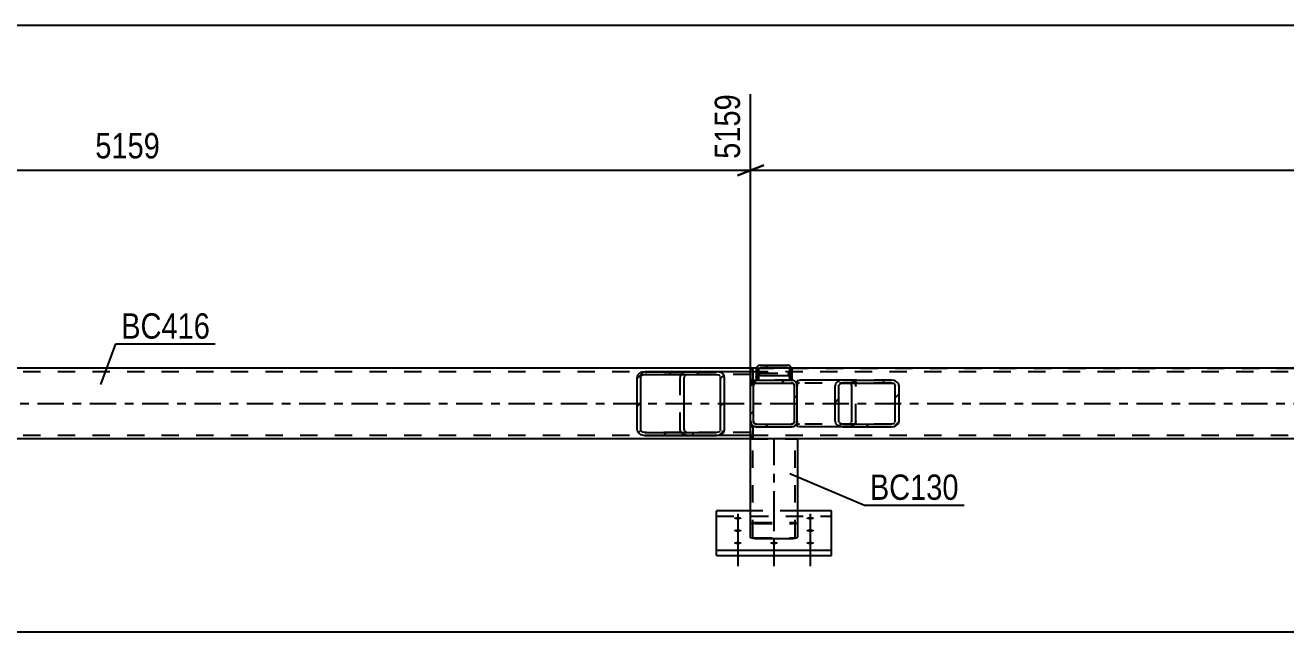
# Model space of a CAD drawing. Header units: millimetres. Extents: x 0 to 1189, y 0 to 841.
# Drawn here: x 142.6 to 285.1, y 374.8 to 443.4 of the extents above; entities that cross this region are included whole.
import ezdxf

# ---------------------------------------------------------------- set-up
doc = ezdxf.new("R2010")
doc.units = ezdxf.units.MM
doc.linetypes.add('DXK_LINE_DOT2', pattern=[3.9198, 1.9599, -1.9599])
doc.linetypes.add('DXK_LINE_DOT3', pattern=[5.9187, 2.979, -0.9799, 0.9799, -0.9799])
doc.styles.add('Arial Narrow', font='ARIALN.TTF', dxfattribs={"height": 0.2})

# ---------------------------------------------------------------- blocks, each defined once
blk = doc.blocks.new('Bolt-814734972-3553 - 3548')
at = {"linetype": 'Continuous'}
for points in [[(223.13, 387.53), (223.04, 387.53), (222.95, 387.54), (222.87, 387.56), (222.8, 387.58), (222.75, 387.6), (222.71, 387.63), (222.69, 387.66), (222.69, 387.7), (222.71, 387.73), (222.75, 387.76), (222.8, 387.78), (222.87, 387.8), (222.95, 387.82), (223.04, 387.83), (223.13, 387.83), (223.22, 387.83), (223.31, 387.82), (223.39, 387.8), (223.45, 387.78), (223.51, 387.76), (223.55, 387.73), (223.56, 387.7), (223.56, 387.66), (223.55, 387.63), (223.51, 387.6), (223.45, 387.58), (223.39, 387.56), (223.31, 387.54), (223.22, 387.53)], [(231.33, 387.53), (231.24, 387.53), (231.15, 387.54), (231.07, 387.56), (231, 387.58), (230.95, 387.6), (230.91, 387.63), (230.89, 387.66), (230.89, 387.7), (230.91, 387.73), (230.95, 387.76), (231, 387.78), (231.07, 387.8), (231.15, 387.82), (231.24, 387.83), (231.33, 387.83), (231.42, 387.83), (231.51, 387.82), (231.59, 387.8), (231.65, 387.78), (231.71, 387.76), (231.75, 387.73), (231.76, 387.7), (231.76, 387.66), (231.75, 387.63), (231.71, 387.6), (231.65, 387.58), (231.59, 387.56), (231.51, 387.54), (231.42, 387.53)], [(223.13, 386.13), (223.04, 386.13), (222.95, 386.14), (222.87, 386.16), (222.8, 386.18), (222.75, 386.2), (222.71, 386.23), (222.69, 386.26), (222.69, 386.29), (222.71, 386.32), (222.75, 386.35), (222.8, 386.38), (222.87, 386.4), (222.95, 386.42), (223.04, 386.42), (223.13, 386.43), (223.22, 386.42), (223.31, 386.42), (223.39, 386.4), (223.45, 386.38), (223.51, 386.35), (223.55, 386.32), (223.56, 386.29), (223.56, 386.26), (223.55, 386.23), (223.51, 386.2), (223.45, 386.18), (223.39, 386.16), (223.31, 386.14), (223.22, 386.13)], [(231.33, 386.13), (231.24, 386.13), (231.15, 386.14), (231.07, 386.16), (231, 386.18), (230.95, 386.2), (230.91, 386.23), (230.89, 386.26), (230.89, 386.29), (230.91, 386.32), (230.95, 386.35), (231, 386.38), (231.07, 386.4), (231.15, 386.42), (231.24, 386.42), (231.33, 386.43), (231.42, 386.42), (231.51, 386.42), (231.59, 386.4), (231.65, 386.38), (231.71, 386.35), (231.75, 386.32), (231.76, 386.29), (231.76, 386.26), (231.75, 386.23), (231.71, 386.2), (231.65, 386.18), (231.59, 386.16), (231.51, 386.14), (231.42, 386.13)], [(223.13, 384.73), (223.04, 384.73), (222.95, 384.74), (222.87, 384.75), (222.8, 384.77), (222.75, 384.8), (222.71, 384.83), (222.69, 384.86), (222.69, 384.89), (222.71, 384.92), (222.75, 384.95), (222.8, 384.98), (222.87, 385), (222.95, 385.01), (223.04, 385.02), (223.13, 385.03), (223.22, 385.02), (223.31, 385.01), (223.39, 385), (223.45, 384.98), (223.51, 384.95), (223.55, 384.92), (223.56, 384.89), (223.56, 384.86), (223.55, 384.83), (223.51, 384.8), (223.45, 384.77), (223.39, 384.75), (223.31, 384.74), (223.22, 384.73)], [(227.23, 384.73), (227.14, 384.73), (227.05, 384.74), (226.97, 384.75), (226.9, 384.77), (226.85, 384.8), (226.81, 384.83), (226.79, 384.86), (226.79, 384.89), (226.81, 384.92), (226.85, 384.95), (226.9, 384.98), (226.97, 385), (227.05, 385.01), (227.14, 385.02), (227.23, 385.03), (227.32, 385.02), (227.41, 385.01), (227.49, 385), (227.55, 384.98), (227.61, 384.95), (227.65, 384.92), (227.66, 384.89), (227.66, 384.86), (227.65, 384.83), (227.61, 384.8), (227.55, 384.77), (227.49, 384.75), (227.41, 384.74), (227.32, 384.73)], [(231.33, 384.73), (231.24, 384.73), (231.15, 384.74), (231.07, 384.75), (231, 384.77), (230.95, 384.8), (230.91, 384.83), (230.89, 384.86), (230.89, 384.89), (230.91, 384.92), (230.95, 384.95), (231, 384.98), (231.07, 385), (231.15, 385.01), (231.24, 385.02), (231.33, 385.03), (231.42, 385.02), (231.51, 385.01), (231.59, 385), (231.65, 384.98), (231.71, 384.95), (231.75, 384.92), (231.76, 384.89), (231.76, 384.86), (231.75, 384.83), (231.71, 384.8), (231.65, 384.77), (231.59, 384.75), (231.51, 384.74), (231.42, 384.73)]]:
    blk.add_hatch(color=1, dxfattribs=at).paths.add_polyline_path(points)
at = {"color": 1, "linetype": 'Continuous'}
for p, q in [((223.13, 388.17), (223.13, 385.05)), ((231.33, 388.17), (231.33, 385.05)), ((223.13, 386.77), (223.13, 383.65)), ((231.33, 386.77), (231.33, 383.65)), ((223.13, 385.36), (223.13, 382.24)), ((227.23, 385.36), (227.23, 382.24)), ((231.33, 385.36), (231.33, 382.24))]:
    blk.add_line(p, q, dxfattribs=at)
at = {"color": 1, "linetype": 'DXK_LINE_DOT2'}
blk.add_line((227.23, 388.17), (227.23, 385.05), dxfattribs=at)
blk = doc.blocks.new('Part-814734972-3555 - 3548')
at = {"linetype": 'Continuous'}
h = blk.add_hatch(dxfattribs=at)
h.set_pattern_fill('', scale=0.7, style=0, pattern_type=0)
h.set_pattern_definition([(45, (229.227, 404.4904), (-1.5715, 1.5715), [])])
h.paths.add_polyline_path([(229.23, 403.29), (229.23, 404.49), (229.19, 404.68), (229.09, 404.83), (228.93, 404.94), (228.75, 404.98), (225.71, 404.98), (225.52, 404.94), (225.37, 404.83), (225.26, 404.68), (225.23, 404.49), (225.23, 403.29), (225.47, 403.29), (225.47, 404.49), (225.49, 404.58), (225.54, 404.66), (225.62, 404.72), (225.71, 404.73), (228.75, 404.73), (228.84, 404.72), (228.92, 404.66), (228.97, 404.58), (228.99, 404.49), (228.99, 403.29)])
at = {"color": 2, "linetype": 'Continuous'}
for p, q in [((225.71, 404.98), (225.52, 404.94)), ((225.71, 404.98), (228.75, 404.98)), ((228.93, 404.94), (228.75, 404.98)), ((225.26, 404.68), (225.23, 404.49)), ((225.23, 404.49), (225.23, 403.29)), ((225.47, 404.49), (225.49, 404.58)), ((225.47, 403.29), (225.47, 404.49)), ((225.49, 403.68), (225.47, 403.59)), ((225.49, 404.58), (225.54, 404.66)), ((225.54, 403.76), (225.49, 403.68)), ((225.54, 404.66), (225.62, 404.72)), ((225.62, 403.81), (225.54, 403.76)), ((225.62, 404.72), (225.71, 404.73)), ((225.71, 403.83), (225.62, 403.81)), ((225.71, 404.73), (228.75, 404.73)), ((225.71, 403.83), (228.75, 403.83)), ((228.75, 404.73), (228.84, 404.72)), ((228.84, 403.81), (228.75, 403.83)), ((228.84, 404.72), (228.92, 404.66)), ((228.92, 403.76), (228.84, 403.81)), ((228.92, 404.66), (228.97, 404.58)), ((228.97, 403.68), (228.92, 403.76)), ((228.97, 404.58), (228.99, 404.49)), ((228.99, 403.59), (228.97, 403.68)), ((228.99, 404.49), (228.99, 403.29)), ((229.23, 404.49), (229.19, 404.68)), ((229.23, 403.29), (229.23, 404.49)), ((225.23, 403.29), (225.47, 403.29)), ((228.99, 403.29), (229.23, 403.29))]:
    blk.add_line(p, q, dxfattribs=at)
at = {"color": 7, "linetype": 'DXK_LINE_DOT2'}
for p, q in [((225.23, 404.49), (225.23, 403.29)), ((225.23, 403.59), (225.26, 403.78)), ((225.47, 404.49), (225.47, 403.29)), ((225.52, 404.04), (225.71, 404.08)), ((225.71, 404.08), (228.75, 404.08)), ((228.75, 404.08), (228.93, 404.04)), ((228.99, 404.49), (228.99, 403.29)), ((229.19, 403.78), (229.23, 403.59)), ((229.23, 404.49), (229.23, 403.29)), ((225.23, 403.29), (225.47, 403.29)), ((228.99, 403.29), (229.23, 403.29))]:
    blk.add_line(p, q, dxfattribs=at)
at = {"color": 2, "linetype": 'Continuous'}
for centre, start, end in [((225.71, 404.5), 112.9249, 157.9205), ((228.74, 404.5), 22.0795, 67.0751)]:
    blk.add_arc(centre, 0.484, start, end, dxfattribs=at)
at = {"color": 7, "linetype": 'DXK_LINE_DOT2'}
for centre, start, end in [((225.71, 403.59), 112.9247, 157.9203), ((228.74, 403.59), 22.0797, 67.0753)]:
    blk.add_arc(centre, 0.484, start, end, dxfattribs=at)
blk = doc.blocks.new('Part-814734972-3721 - 3548')
at = {"color": 2, "linetype": 'Continuous'}
for p, q in [((224.59, 385.54), (224.59, 396.65)), ((229.87, 396.65), (229.87, 385.54)), ((224.62, 385.48), (224.59, 385.54)), ((224.73, 385.42), (224.62, 385.48)), ((224.88, 385.39), (224.73, 385.42)), ((225.07, 385.37), (224.88, 385.39)), ((225.07, 385.37), (229.39, 385.37)), ((229.57, 385.39), (229.39, 385.37)), ((229.73, 385.42), (229.57, 385.39)), ((229.83, 385.48), (229.73, 385.42)), ((229.87, 385.54), (229.83, 385.48))]:
    blk.add_line(p, q, dxfattribs=at)
at = {"color": 7, "linetype": 'DXK_LINE_DOT2'}
for p, q in [((224.59, 396.65), (229.87, 396.65)), ((224.83, 385.54), (224.83, 396.65)), ((229.63, 385.54), (229.63, 396.65)), ((224.59, 387.02), (224.62, 387.08)), ((224.62, 387.08), (224.73, 387.13)), ((224.73, 387.13), (224.88, 387.17)), ((224.85, 387.05), (224.83, 387.02)), ((224.9, 387.07), (224.85, 387.05)), ((224.88, 387.17), (225.07, 387.18)), ((224.98, 387.09), (224.9, 387.07)), ((225.07, 387.1), (224.98, 387.09)), ((225.07, 387.18), (229.39, 387.18)), ((225.07, 387.1), (229.39, 387.1)), ((229.39, 387.18), (229.57, 387.17)), ((229.48, 387.09), (229.39, 387.1)), ((229.56, 387.07), (229.48, 387.09)), ((229.56, 387.07), (229.57, 387.07)), ((229.57, 387.17), (229.73, 387.13)), ((229.57, 387.07), (229.61, 387.05)), ((229.63, 387.02), (229.61, 387.05)), ((229.73, 387.13), (229.83, 387.08)), ((229.83, 387.08), (229.87, 387.02)), ((224.83, 385.54), (224.85, 385.51)), ((224.85, 385.51), (224.9, 385.48)), ((224.9, 385.48), (224.98, 385.46)), ((224.98, 385.46), (225.07, 385.46)), ((225.07, 385.46), (229.39, 385.46)), ((229.39, 385.46), (229.48, 385.46)), ((229.48, 385.46), (229.56, 385.48)), ((229.56, 385.48), (229.61, 385.51)), ((229.61, 385.51), (229.63, 385.54))]:
    blk.add_line(p, q, dxfattribs=at)
at = {"color": 7, "linetype": 'DXK_LINE_DOT3'}
blk.add_line((227.23, 396.65), (227.23, 386.28), dxfattribs=at)
blk = doc.blocks.new('Part-814734972-3620 - 3548')
at = {"linetype": 'Continuous'}
h = blk.add_hatch(dxfattribs=at)
h.set_pattern_fill('', scale=0.7, style=0, pattern_type=0)
h.set_pattern_definition([(45, (229.4624, 398.06), (-1.57154, 1.57154), [])])
h.paths.add_polyline_path([(229.22, 398.01), (229.46, 398.06), (229.67, 398.2), (229.81, 398.41), (229.86, 398.65), (229.86, 402.65), (229.81, 402.9), (229.67, 403.1), (229.46, 403.24), (229.22, 403.29), (225.22, 403.29), (224.97, 403.24), (224.76, 403.1), (224.63, 402.9), (224.58, 402.65), (224.58, 398.65), (224.63, 398.41), (224.76, 398.2), (224.97, 398.06), (225.22, 398.01)])
h.paths.add_polyline_path([(225.1, 398.36), (224.99, 398.42), (224.92, 398.53), (224.9, 398.65), (224.9, 402.65), (224.92, 402.77), (224.99, 402.88), (225.1, 402.95), (225.22, 402.97), (229.22, 402.97), (229.34, 402.95), (229.44, 402.88), (229.51, 402.77), (229.54, 402.65), (229.54, 398.65), (229.51, 398.53), (229.44, 398.42), (229.34, 398.36), (229.22, 398.33), (225.22, 398.33)])
at = {"color": 7, "linetype": 'DXK_LINE_DOT2'}
for p, q in [((224.58, 402.65), (224.63, 402.9)), ((224.58, 398.65), (224.58, 402.65)), ((224.92, 402.77), (224.9, 402.65)), ((224.9, 398.65), (224.9, 402.65)), ((224.97, 403.24), (225.22, 403.29)), ((225.22, 402.97), (225.1, 402.95)), ((229.22, 403.29), (225.22, 403.29)), ((225.22, 402.97), (229.22, 402.97)), ((229.22, 403.29), (229.46, 403.24)), ((229.34, 402.95), (229.22, 402.97)), ((229.54, 402.65), (229.51, 402.77)), ((229.54, 398.65), (229.54, 402.65)), ((229.81, 402.9), (229.86, 402.65)), ((229.86, 398.65), (229.86, 402.65)), ((224.63, 398.41), (224.58, 398.65)), ((224.9, 398.65), (224.92, 398.53)), ((225.22, 398.01), (224.97, 398.06)), ((225.1, 398.36), (225.22, 398.33)), ((225.22, 398.33), (229.22, 398.33)), ((225.22, 398.01), (229.22, 398.01)), ((229.22, 398.33), (229.34, 398.36)), ((229.46, 398.06), (229.22, 398.01)), ((229.51, 398.53), (229.54, 398.65)), ((229.86, 398.65), (229.81, 398.41))]:
    blk.add_line(p, q, dxfattribs=at)
at = {"color": 2, "linetype": 'Continuous'}
for p, q in [((224.63, 402.9), (224.58, 402.65)), ((224.58, 398.65), (224.58, 402.65)), ((224.9, 402.65), (224.92, 402.77)), ((224.9, 398.65), (224.9, 402.65)), ((225.22, 403.29), (224.97, 403.24)), ((225.1, 402.95), (225.22, 402.97)), ((225.22, 403.29), (229.22, 403.29)), ((225.22, 402.97), (229.22, 402.97)), ((229.46, 403.24), (229.22, 403.29)), ((229.22, 402.97), (229.34, 402.95)), ((229.51, 402.77), (229.54, 402.65)), ((229.54, 398.65), (229.54, 402.65)), ((229.86, 402.65), (229.81, 402.9)), ((229.86, 398.65), (229.86, 402.65)), ((224.58, 398.65), (224.63, 398.41)), ((224.92, 398.53), (224.9, 398.65)), ((224.97, 398.06), (225.22, 398.01)), ((225.22, 398.33), (225.1, 398.36)), ((225.22, 398.33), (229.22, 398.33)), ((225.22, 398.01), (229.22, 398.01)), ((229.34, 398.36), (229.22, 398.33)), ((229.22, 398.01), (229.46, 398.06)), ((229.54, 398.65), (229.51, 398.53)), ((229.81, 398.41), (229.86, 398.65))]:
    blk.add_line(p, q, dxfattribs=at)
at = {"color": 7, "linetype": 'DXK_LINE_DOT3'}
blk.add_line((227.22, 400.65), (227.22, 400.65), dxfattribs=at)
at = {"color": 7, "linetype": 'DXK_LINE_DOT2'}
for centre, radius, start, end in [((225.22, 402.65), 0.64, 112.5, 157.5), ((225.22, 402.65), 0.32, 112.5, 157.5), ((229.22, 402.65), 0.32, 22.5, 67.5), ((229.22, 402.65), 0.64, 22.5, 67.5), ((225.22, 398.65), 0.64, 202.5, 247.5), ((225.22, 398.65), 0.32, 202.5, 247.5), ((229.22, 398.65), 0.32, 292.5, 337.5), ((229.22, 398.65), 0.64, 292.5, 337.5)]:
    blk.add_arc(centre, radius, start, end, dxfattribs=at)
at = {"color": 2, "linetype": 'Continuous'}
for centre, radius, start, end in [((225.22, 402.65), 0.64, 112.5, 157.5), ((225.22, 402.65), 0.32, 112.5, 157.5), ((229.22, 402.65), 0.32, 22.5, 67.5), ((229.22, 402.65), 0.64, 22.5, 67.5), ((225.22, 398.65), 0.64, 202.5, 247.5), ((225.22, 398.65), 0.32, 202.5, 247.5), ((229.22, 398.65), 0.32, 292.5, 337.5), ((229.22, 398.65), 0.64, 292.5, 337.5)]:
    blk.add_arc(centre, radius, start, end, dxfattribs=at)
blk = doc.blocks.new('Part-814734972-3643 - 3548')
at = {"color": 2, "linetype": 'Continuous'}
for p, q in [((225.26, 404.65), (96.58, 404.65)), ((465.3, 404.65), (229.2, 404.65)), ((1026.22, 396.65), (96.58, 396.65))]:
    blk.add_line(p, q, dxfattribs=at)
at = {"color": 7, "linetype": 'DXK_LINE_DOT2'}
for p, q in [((1026.22, 404.25), (96.58, 404.25)), ((225.26, 404.65), (1026.22, 404.65)), ((229.2, 404.65), (225.26, 404.65)), ((1026.22, 397.05), (96.58, 397.05))]:
    blk.add_line(p, q, dxfattribs=at)
at = {"color": 7, "linetype": 'DXK_LINE_DOT3'}
blk.add_line((96.58, 400.65), (1026.22, 400.65), dxfattribs=at)
blk = doc.blocks.new('Part-814734972-3732 - 3548')
at = {"color": 2, "linetype": 'Continuous'}
for p, q in [((220.73, 383.45), (220.73, 388.5)), ((224.59, 388.5), (220.73, 388.5)), ((233.73, 388.5), (229.87, 388.5)), ((233.73, 383.45), (233.73, 388.5)), ((220.73, 384.05), (233.73, 384.05)), ((220.73, 383.45), (233.73, 383.45))]:
    blk.add_line(p, q, dxfattribs=at)
at = {"color": 7, "linetype": 'DXK_LINE_DOT2'}
for p, q in [((220.73, 387.9), (233.73, 387.9)), ((224.62, 388.5), (224.59, 388.5)), ((229.87, 388.5), (224.62, 388.5))]:
    blk.add_line(p, q, dxfattribs=at)
blk = doc.blocks.new('Part-814734972-3753 - 3548')
at = {"linetype": 'Continuous'}
h = blk.add_hatch(dxfattribs=at)
h.set_pattern_fill('', scale=0.7, style=0, pattern_type=0)
h.set_pattern_definition([(45, (221.0798, 397.1), (-1.57154, 1.57154), [])])
h.paths.add_polyline_path([(220.74, 397.05), (221.08, 397.1), (221.36, 397.24), (221.56, 397.45), (221.62, 397.69), (221.62, 403.61), (221.56, 403.86), (221.36, 404.06), (221.08, 404.2), (220.74, 404.25), (212.62, 404.25), (212.28, 404.2), (212, 404.06), (211.81, 403.86), (211.74, 403.61), (211.74, 397.69), (211.81, 397.45), (212, 397.24), (212.28, 397.1), (212.62, 397.05)])
h.paths.add_polyline_path([(212.45, 397.4), (212.31, 397.46), (212.21, 397.57), (212.18, 397.69), (212.18, 403.61), (212.21, 403.73), (212.31, 403.84), (212.45, 403.91), (212.62, 403.93), (220.74, 403.93), (220.91, 403.91), (221.05, 403.84), (221.15, 403.73), (221.18, 403.61), (221.18, 397.69), (221.15, 397.57), (221.05, 397.46), (220.91, 397.4), (220.74, 397.37), (212.62, 397.37)])
at = {"color": 2, "linetype": 'Continuous'}
for p, q in [((211.81, 403.86), (211.74, 403.61)), ((211.74, 397.69), (211.74, 403.61)), ((212.18, 403.61), (212.21, 403.73)), ((212.18, 397.69), (212.18, 403.61)), ((212.62, 404.25), (212.28, 404.2)), ((212.45, 403.91), (212.62, 403.93)), ((212.62, 404.25), (220.74, 404.25)), ((212.62, 403.93), (220.74, 403.93)), ((217.11, 403.73), (217.07, 403.61)), ((217.07, 397.69), (217.07, 403.61)), ((217.51, 403.93), (217.34, 403.91)), ((224.58, 404.25), (220.74, 404.25)), ((221.08, 404.2), (220.74, 404.25)), ((220.74, 403.93), (220.91, 403.91)), ((221.15, 403.73), (221.18, 403.61)), ((221.18, 397.69), (221.18, 403.61)), ((221.62, 403.61), (221.56, 403.86)), ((221.62, 397.69), (221.62, 403.61)), ((224.58, 404.25), (224.58, 402.65)), ((224.58, 397.69), (224.58, 398.65)), ((211.74, 397.69), (211.81, 397.45)), ((212.21, 397.57), (212.18, 397.69)), ((212.28, 397.1), (212.62, 397.05)), ((212.62, 397.37), (212.45, 397.4)), ((212.62, 397.37), (220.74, 397.37)), ((212.62, 397.05), (220.74, 397.05)), ((217.07, 397.69), (217.11, 397.57)), ((217.34, 397.4), (217.51, 397.37)), ((220.91, 397.4), (220.74, 397.37)), ((220.74, 397.05), (221.08, 397.1)), ((224.58, 397.05), (220.74, 397.05)), ((221.18, 397.69), (221.15, 397.57)), ((221.56, 397.45), (221.62, 397.69)), ((224.58, 397.05), (224.58, 397.69))]:
    blk.add_line(p, q, dxfattribs=at)
at = {"color": 7, "linetype": 'DXK_LINE_DOT2'}
for p, q in [((220.74, 404.25), (212.62, 404.25)), ((224.58, 403.93), (212.62, 403.93)), ((216.63, 403.61), (216.7, 403.86)), ((216.63, 397.69), (216.63, 403.61)), ((217.18, 404.2), (217.51, 404.25)), ((224.58, 398.65), (224.58, 402.65)), ((224.58, 397.37), (212.62, 397.37)), ((220.74, 397.05), (212.62, 397.05)), ((216.7, 397.45), (216.63, 397.69)), ((217.51, 397.05), (217.18, 397.1)), ((224.58, 397.57), (224.58, 397.05))]:
    blk.add_line(p, q, dxfattribs=at)
at = {"color": 2, "linetype": 'Continuous'}
for centre, radius, start, end in [((212.48, 403.43), 0.802, 104.5547, 147.5895), ((212.55, 403.52), 0.401, 104.5547, 147.5895), ((217.44, 403.52), 0.401, 104.5547, 147.5895), ((220.81, 403.52), 0.401, 32.4105, 75.4453), ((220.88, 403.43), 0.802, 32.4105, 75.4453), ((212.48, 397.88), 0.802, 212.4105, 255.4453), ((212.55, 397.78), 0.401, 212.4105, 255.4453), ((217.44, 397.78), 0.401, 212.4105, 255.4453), ((220.81, 397.78), 0.401, 284.5547, 327.5895), ((220.88, 397.88), 0.802, 284.5547, 327.5895)]:
    blk.add_arc(centre, radius, start, end, dxfattribs=at)
at = {"color": 7, "linetype": 'DXK_LINE_DOT2'}
for centre, start, end in [((217.38, 403.43), 104.5547, 147.5895), ((217.38, 397.88), 212.4105, 255.4453)]:
    blk.add_arc(centre, 0.802, start, end, dxfattribs=at)
blk = doc.blocks.new('Part-814734972-3755 - 3548')
at = {"linetype": 'Continuous'}
h = blk.add_hatch(dxfattribs=at)
h.set_pattern_fill('', scale=0.7, style=0, pattern_type=0)
h.set_pattern_definition([(45, (240.8364, 398.06), (-1.57154, 1.57154), [])])
h.paths.add_polyline_path([(240.5, 398.01), (240.84, 398.06), (241.12, 398.2), (241.31, 398.41), (241.38, 398.65), (241.38, 402.65), (241.31, 402.9), (241.12, 403.1), (240.84, 403.24), (240.5, 403.29), (235.01, 403.29), (234.67, 403.24), (234.39, 403.1), (234.2, 402.9), (234.13, 402.65), (234.13, 398.65), (234.2, 398.41), (234.39, 398.2), (234.67, 398.06), (235.01, 398.01)])
h.paths.add_polyline_path([(234.84, 398.36), (234.7, 398.42), (234.6, 398.53), (234.57, 398.65), (234.57, 402.65), (234.6, 402.77), (234.7, 402.88), (234.84, 402.95), (235.01, 402.97), (240.5, 402.97), (240.67, 402.95), (240.81, 402.88), (240.91, 402.77), (240.94, 402.65), (240.94, 398.65), (240.91, 398.53), (240.81, 398.42), (240.67, 398.36), (240.5, 398.33), (235.01, 398.33)])
at = {"color": 2, "linetype": 'Continuous'}
for p, q in [((229.86, 403.25), (230.11, 403.29)), ((229.86, 403.25), (229.86, 402.65)), ((235.01, 403.29), (230.11, 403.29)), ((234.2, 402.9), (234.13, 402.65)), ((234.13, 398.65), (234.13, 402.65)), ((234.57, 402.65), (234.6, 402.77)), ((234.57, 398.65), (234.57, 402.65)), ((235.01, 403.29), (234.67, 403.24)), ((234.84, 402.95), (235.01, 402.97)), ((235.01, 403.29), (240.5, 403.29)), ((235.01, 402.97), (240.5, 402.97)), ((235.77, 402.95), (235.61, 402.97)), ((236.04, 402.65), (236.01, 402.77)), ((236.04, 398.65), (236.04, 402.65)), ((240.84, 403.24), (240.5, 403.29)), ((240.5, 402.97), (240.67, 402.95)), ((240.91, 402.77), (240.94, 402.65)), ((240.94, 398.65), (240.94, 402.65)), ((241.38, 402.65), (241.31, 402.9)), ((241.38, 398.65), (241.38, 402.65)), ((229.86, 398.06), (229.86, 398.65)), ((229.86, 398.05), (229.86, 398.06)), ((230.11, 398.01), (229.86, 398.05)), ((235.01, 398.01), (230.11, 398.01)), ((234.13, 398.65), (234.2, 398.41)), ((234.6, 398.53), (234.57, 398.65)), ((234.67, 398.06), (235.01, 398.01)), ((235.01, 398.33), (234.84, 398.36)), ((235.01, 398.33), (240.5, 398.33)), ((235.01, 398.01), (240.5, 398.01)), ((235.61, 398.33), (235.77, 398.36)), ((236.01, 398.53), (236.04, 398.65)), ((240.67, 398.36), (240.5, 398.33)), ((240.5, 398.01), (240.84, 398.06)), ((240.94, 398.65), (240.91, 398.53)), ((241.31, 398.41), (241.38, 398.65))]:
    blk.add_line(p, q, dxfattribs=at)
at = {"color": 7, "linetype": 'DXK_LINE_DOT2'}
for p, q in [((229.86, 403.25), (229.86, 402.9)), ((229.95, 402.95), (229.86, 402.9)), ((229.86, 398.2), (229.86, 402.65)), ((230.11, 402.97), (229.95, 402.95)), ((240.5, 402.97), (230.11, 402.97)), ((240.5, 403.29), (235.01, 403.29)), ((235.61, 403.29), (235.94, 403.24)), ((236.42, 402.9), (236.48, 402.65)), ((236.48, 398.65), (236.48, 402.65)), ((229.86, 398.4), (229.95, 398.36)), ((229.95, 398.36), (230.11, 398.33)), ((240.5, 398.33), (230.11, 398.33)), ((235.61, 398.01), (235.01, 398.01)), ((235.94, 398.06), (235.61, 398.01)), ((235.61, 398.01), (240.5, 398.01)), ((236.48, 398.65), (236.42, 398.41))]:
    blk.add_line(p, q, dxfattribs=at)
at = {"color": 2, "linetype": 'Continuous'}
for centre, radius, start, end in [((234.87, 402.47), 0.802, 104.5547, 147.5896), ((234.94, 402.56), 0.401, 104.5547, 147.5896), ((235.67, 402.56), 0.401, 32.4104, 75.4453), ((240.57, 402.56), 0.401, 32.4104, 75.4453), ((240.63, 402.47), 0.802, 32.4104, 75.4453), ((234.87, 398.84), 0.802, 212.4104, 255.4453), ((234.94, 398.74), 0.401, 212.4104, 255.4453), ((235.67, 398.74), 0.401, 284.5547, 327.5896), ((240.57, 398.74), 0.401, 284.5547, 327.5896), ((240.63, 398.84), 0.802, 284.5547, 327.5896)]:
    blk.add_arc(centre, radius, start, end, dxfattribs=at)
at = {"color": 7, "linetype": 'DXK_LINE_DOT2'}
for centre, start, end in [((235.74, 402.47), 32.4104, 75.4453), ((235.74, 398.84), 284.5547, 327.5896)]:
    blk.add_arc(centre, 0.802, start, end, dxfattribs=at)
blk = doc.blocks.new('Part-814734972-3818 - 3548')
at = {"color": 2, "linetype": 'Continuous'}
for p, q in [((224.58, 396.81), (224.58, 398.01)), ((224.82, 398.01), (224.58, 398.01)), ((224.82, 398.01), (224.82, 396.81)), ((224.82, 396.81), (224.58, 396.81))]:
    blk.add_line(p, q, dxfattribs=at)
blk = doc.blocks.new('Part-814734972-3821 - 3548')
at = {"color": 2, "linetype": 'Continuous'}
for p, q in [((224.82, 404.49), (224.58, 404.49)), ((224.58, 403.29), (224.58, 404.49)), ((224.82, 404.49), (224.82, 403.29)), ((224.82, 403.29), (224.58, 403.29))]:
    blk.add_line(p, q, dxfattribs=at)
blk = doc.blocks.new('StraightDimension-814734972-3892 - 3548')
at = {"color": 7, "linetype": 'Continuous'}
blk.add_line((82.68, 374.84), (1027.22, 374.84), dxfattribs=at)
blk = doc.blocks.new('StraightDimension-814734972-3961 - 3548')
at = {"color": 7, "linetype": 'Continuous'}
for p, q in [((224.59, 392.01), (224.59, 435.65)), ((226.09, 427.63), (223.09, 426.43)), ((224.59, 427.03), (464.59, 427.03))]:
    blk.add_line(p, q, dxfattribs=at)
blk = doc.blocks.new('StraightDimension-814734972-3973 - 3548')
at = {"color": 7, "linetype": 'Continuous'}
for p, q in [((224.59, 392.01), (224.59, 435.65)), ((83.68, 427.03), (224.59, 427.03)), ((223.09, 426.43), (226.09, 427.63))]:
    blk.add_line(p, q, dxfattribs=at)
at = {"color": 0}
blk.add_wipeout([(158.39, 427.78), (158.39, 431.98), (149.88, 431.98), (149.88, 427.78)], dxfattribs=at)
at = {"color": 3, "style": 'Arial Narrow'}
blk.add_text('5159', height=2.863, dxfattribs=at).set_placement((150.48, 428.38))
at = {"color": 0, "linetype": 'Continuous'}
blk.add_wipeout([(223.99, 436.25), (219.79, 436.25), (219.79, 427.73), (223.99, 427.73)], dxfattribs=at)
at = {"color": 3, "linetype": 'Continuous', "style": 'Arial Narrow'}
blk.add_text('5159', height=2.863, rotation=90.0002, dxfattribs=at).set_placement((223.39, 428.33))
blk = doc.blocks.new('StraightDimension-814734972-10734 - 3548')
at = {"color": 7, "linetype": 'Continuous'}
blk.add_line((83.68, 443.44), (1026.22, 443.44), dxfattribs=at)
blk = doc.blocks.new('Mark-814734972-3639 - 3548')
at = {"color": 0}
blk.add_wipeout([(163.45, 407.99), (163.45, 410.99), (153.41, 410.99), (153.41, 407.99)], dxfattribs=at)
blk.add_wipeout([(163.45, 407.99), (163.45, 410.99), (153.41, 410.99), (153.41, 407.99)], dxfattribs=at)
at = {"color": 30, "linetype": 'Continuous'}
for p, q in [((151.11, 402.81), (152.81, 407.39)), ((152.81, 407.39), (164.05, 407.39))]:
    blk.add_line(p, q, dxfattribs=at)
at = {"color": 3, "style": 'Arial Narrow'}
blk.add_text('BC416', height=2.863, dxfattribs=at).set_placement((153.41, 407.99))
blk = doc.blocks.new('Mark-814734972-3717 - 3548')
at = {"color": 0}
blk.add_wipeout([(248.12, 389.76), (248.12, 392.76), (238.07, 392.76), (238.07, 389.76)], dxfattribs=at)
blk.add_wipeout([(248.12, 389.76), (248.12, 392.76), (238.07, 392.76), (238.07, 389.76)], dxfattribs=at)
at = {"color": 30, "linetype": 'Continuous'}
for p, q in [((229.03, 392.73), (237.47, 389.16)), ((237.47, 389.16), (248.72, 389.16))]:
    blk.add_line(p, q, dxfattribs=at)
at = {"color": 3, "style": 'Arial Narrow'}
blk.add_text('BC130', height=2.863, dxfattribs=at).set_placement((238.07, 389.76))

msp = doc.modelspace()

# ---------------------------------------------------------------- block references
for name in ['Part-814734972-3555 - 3548', 'Part-814734972-3643 - 3548', 'Part-814734972-3753 - 3548', 'Part-814734972-3821 - 3548', 'Part-814734972-3620 - 3548', 'Part-814734972-3755 - 3548', 'Part-814734972-3818 - 3548', 'Part-814734972-3721 - 3548', 'Part-814734972-3732 - 3548', 'Bolt-814734972-3553 - 3548']:
    msp.add_blockref(name, (0, 0))

# ---------------------------------------------------------------- next in the draw order: block references
for name in ['StraightDimension-814734972-3961 - 3548', 'StraightDimension-814734972-3892 - 3548']:
    msp.add_blockref(name, (0, 0))

# ---------------------------------------------------------------- next in the draw order: block references
msp.add_blockref('StraightDimension-814734972-3973 - 3548', (0, 0))

# ---------------------------------------------------------------- next in the draw order: block references
msp.add_blockref('StraightDimension-814734972-10734 - 3548', (0, 0))

# ---------------------------------------------------------------- next in the draw order: block references
for name in ['Mark-814734972-3639 - 3548', 'Mark-814734972-3717 - 3548']:
    msp.add_blockref(name, (0, 0))

doc.saveas('drawing.dxf')
